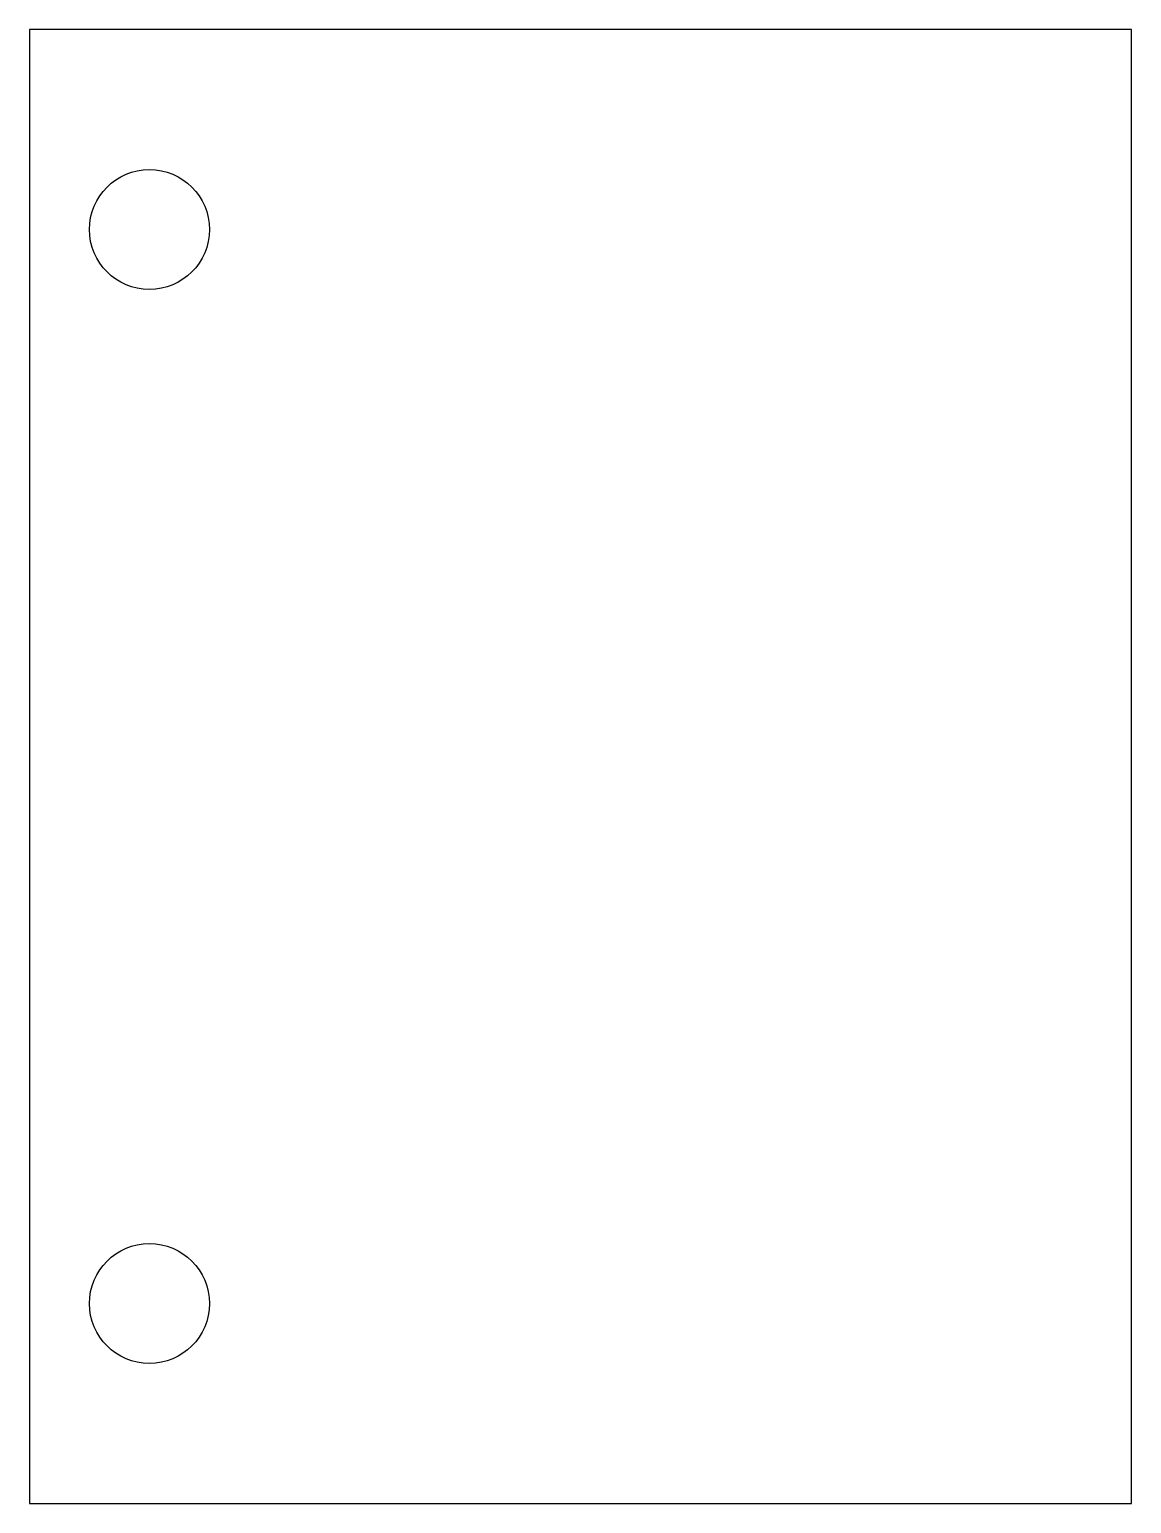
# Model space of a CAD drawing. Header units: millimetres. Extents: x -45.5 to -17.9, y 34.1 to 70.9.
import ezdxf

# ---------------------------------------------------------------- set-up
doc = ezdxf.new("R2010")
doc.units = ezdxf.units.MM
doc.layers.get('0').update_dxf_attribs({"linetype": 'CONTINUOUS'})

msp = doc.modelspace()

# ---------------------------------------------------------------- linework, layer by layer
msp.add_lwpolyline([(-45.48, 34.057), (-17.92, 34.057), (-17.92, 70.907), (-45.48, 70.907)], close=True)
for centre in [(-42.48, 65.907), (-42.48, 39.057)]:
    msp.add_circle(centre, 1.5)

doc.saveas('drawing.dxf')
